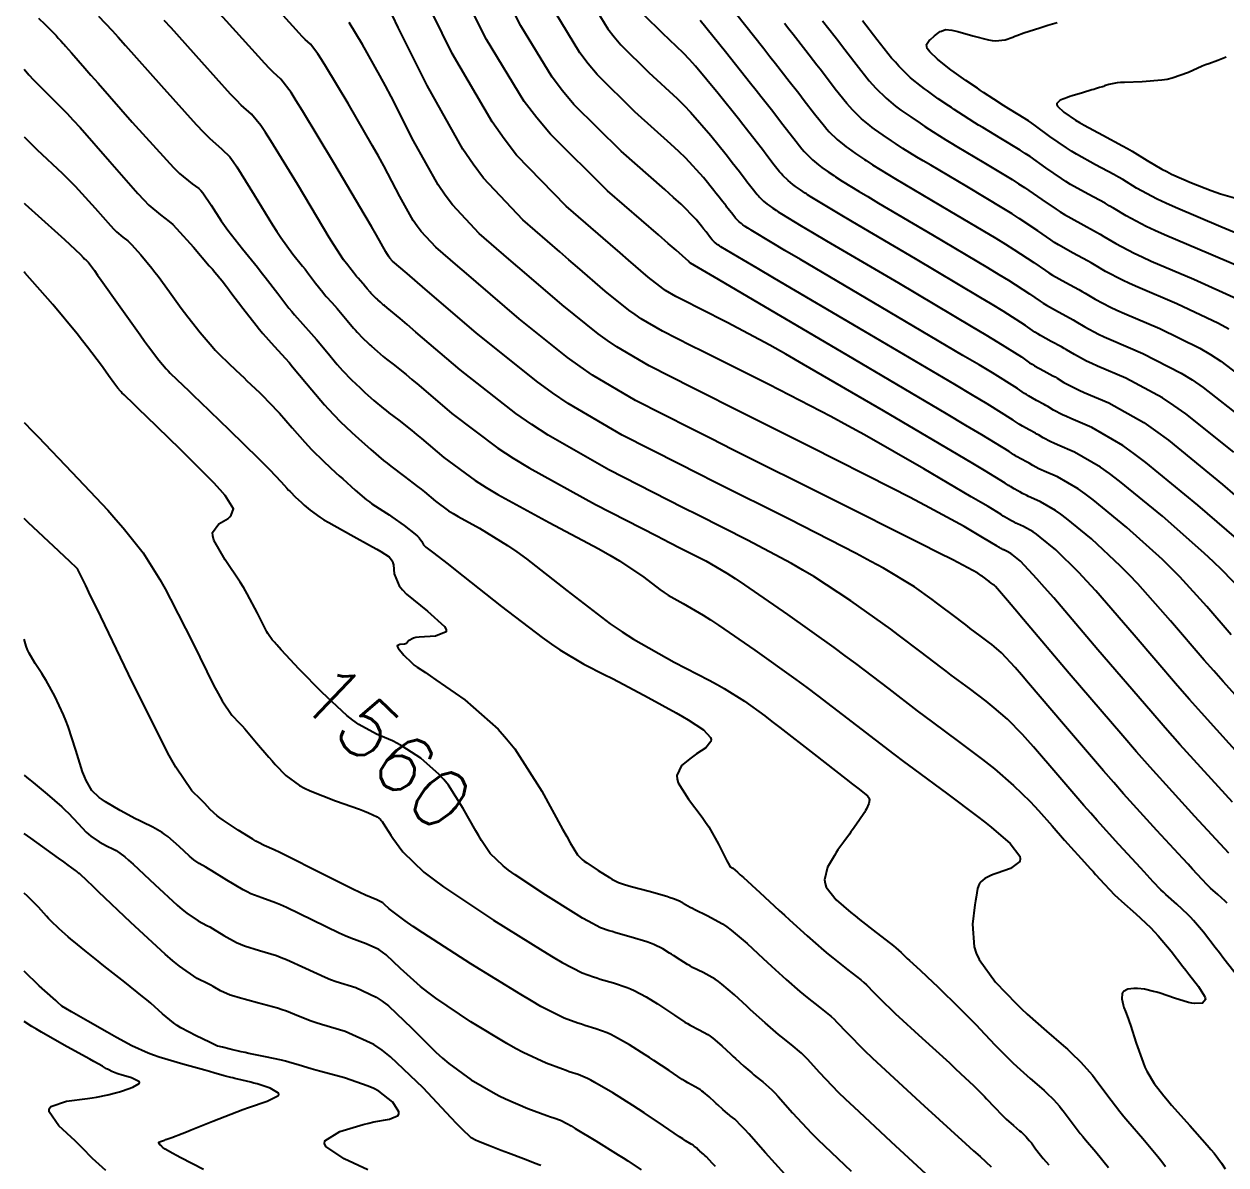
# Model space of a CAD drawing. Header units: metres. Extents: x 837475 to 838479, y 1189012 to 1191015.
# Drawn here: x 837476.5 to 837555.2, y 1190601 to 1190675.7 of the extents above; entities that cross this region are included whole.
import ezdxf

# ---------------------------------------------------------------- set-up
doc = ezdxf.new("R2010")
doc.units = ezdxf.units.M
doc.header["$LTSCALE"] = 0.3
doc.layers.add('COTAS 10', color=1, linetype='Continuous')
doc.layers.add('COTAS INT', color=252, linetype='Continuous')
doc.styles.get("Standard").update_dxf_attribs({"font": 'simplex.shx'})

msp = doc.modelspace()

# ---------------------------------------------------------------- linework, layer by layer
at = {"layer": 'COTAS 10'}
for points in [[(837513.518, 1190677.4), (837514.724, 1190675.417), (837515.129, 1190674.887), (837515.566, 1190674.364), (837517.4, 1190672.547), (837519.264, 1190670.841), (837519.719, 1190670.39), (837520.147, 1190669.947), (837521.475, 1190668.424), (837522.463, 1190667.171), (837522.678, 1190666.898), (837522.867, 1190666.657), (837523.338, 1190666.058), (837523.651, 1190665.654), (837523.74, 1190665.538), (837523.831, 1190665.419), (837524.171, 1190664.973), (837524.497, 1190664.564), (837524.58, 1190664.468), (837524.659, 1190664.381), (837524.917, 1190664.128), (837525.155, 1190663.934), (837525.221, 1190663.883), (837525.288, 1190663.834), (837525.529, 1190663.663), (837525.763, 1190663.507), (837525.824, 1190663.466), (837525.884, 1190663.426), (837526.089, 1190663.289), (837527.382, 1190662.516), (837528.127, 1190662.075), (837529.041, 1190661.535), (837533.742, 1190658.766), (837538.505, 1190655.946), (837539.458, 1190655.375), (837540.252, 1190654.896), (837541.798, 1190653.92), (837542.334, 1190653.548), (837542.49, 1190653.448), (837542.651, 1190653.35), (837543.26, 1190653.01), (837543.848, 1190652.693), (837543.995, 1190652.611), (837544.135, 1190652.53), (837544.582, 1190652.256), (837545.275, 1190651.893), (837545.57, 1190651.756), (837545.909, 1190651.603), (837547.507, 1190650.921), (837549.799, 1190649.624), (837550.576, 1190649.084), (837551.415, 1190648.465), (837554.96, 1190645.576), (837558.18, 1190642.769)], [(837481.393, 1190676.231), (837482.277, 1190675.302), (837482.685, 1190674.853), (837483.164, 1190674.321), (837485.485, 1190671.704), (837487.789, 1190669.143), (837488.257, 1190668.646), (837488.651, 1190668.24), (837489.461, 1190667.539), (837489.986, 1190667.018), (837490.2, 1190666.726), (837490.445, 1190666.369), (837491.579, 1190664.543), (837492.777, 1190662.58), (837493.062, 1190662.136), (837493.328, 1190661.735), (837494.118, 1190660.647), (837494.746, 1190659.867), (837494.909, 1190659.661), (837495.067, 1190659.459), (837495.599, 1190658.765), (837496.065, 1190658.163), (837496.182, 1190658.018), (837496.294, 1190657.884), (837496.654, 1190657.479), (837497.005, 1190657.094), (837497.112, 1190656.972), (837497.222, 1190656.843), (837497.653, 1190656.32), (837498.089, 1190655.797), (837498.202, 1190655.668), (837498.313, 1190655.545), (837498.686, 1190655.158), (837499.046, 1190654.817), (837499.147, 1190654.723), (837499.25, 1190654.629), (837499.628, 1190654.292), (837500.021, 1190653.96), (837500.133, 1190653.869), (837500.246, 1190653.779), (837500.664, 1190653.458), (837501.515, 1190652.768), (837501.9, 1190652.445), (837502.351, 1190652.065), (837504.518, 1190650.214), (837507.535, 1190647.947), (837508.521, 1190647.304), (837509.572, 1190646.655), (837513.913, 1190644.258), (837517.922, 1190642.208), (837518.764, 1190641.778), (837519.49, 1190641.408), (837521.143, 1190640.571), (837522.507, 1190639.759), (837523.051, 1190639.405), (837523.666, 1190638.995), (837526.488, 1190637.048), (837529.508, 1190634.897), (837530.248, 1190634.359), (837530.946, 1190633.845), (837533.121, 1190632.194), (837534.978, 1190630.76), (837535.476, 1190630.382), (837535.967, 1190630.013), (837537.682, 1190628.751), (837539.248, 1190627.573), (837539.646, 1190627.257), (837540.028, 1190626.945), (837541.277, 1190625.855), (837542.364, 1190624.805), (837542.644, 1190624.518), (837542.915, 1190624.233), (837543.819, 1190623.221), (837544.621, 1190622.283), (837544.828, 1190622.046), (837545.028, 1190621.819), (837545.698, 1190621.078), (837546.315, 1190620.407), (837546.482, 1190620.223), (837546.648, 1190620.041), (837547.235, 1190619.39), (837547.899, 1190618.702), (837548.113, 1190618.496), (837548.341, 1190618.283), (837549.274, 1190617.458), (837550.251, 1190616.553), (837550.507, 1190616.289), (837550.756, 1190616.021), (837551.6, 1190615.005), (837552.361, 1190614.012), (837552.557, 1190613.758), (837552.746, 1190613.513), (837553.377, 1190612.703), (837553.778, 1190612.077), (837553.822, 1190611.948), (837553.837, 1190611.838), (837553.65, 1190611.602), (837553.139, 1190611.586), (837552.951, 1190611.615), (837552.742, 1190611.659), (837551.816, 1190611.938), (837550.871, 1190612.254), (837550.65, 1190612.321), (837550.446, 1190612.379), (837549.857, 1190612.514), (837549.4, 1190612.562), (837549.28, 1190612.565), (837549.163, 1190612.564), (837548.763, 1190612.522), (837548.472, 1190612.382), (837548.423, 1190612.319), (837548.388, 1190612.245), (837548.374, 1190611.891), (837548.457, 1190611.507), (837548.482, 1190611.415), (837548.508, 1190611.328), (837548.61, 1190611.066), (837548.783, 1190610.611), (837548.854, 1190610.403), (837548.935, 1190610.159), (837549.311, 1190608.982), (837549.758, 1190607.722), (837549.884, 1190607.425), (837550.011, 1190607.151), (837550.476, 1190606.35), (837551.122, 1190605.532), (837551.362, 1190605.247), (837551.629, 1190604.937), (837552.814, 1190603.606), (837553.959, 1190602.317), (837554.202, 1190602.034), (837554.411, 1190601.781), (837554.896, 1190601.135), (837555.141, 1190600.754)], [(837556.402, 1190627.508), (837553.58, 1190630.617), (837552.796, 1190631.5), (837552.012, 1190632.393), (837549.174, 1190635.698), (837546.66, 1190638.604), (837546.079, 1190639.245), (837545.55, 1190639.815), (837544.055, 1190641.283), (837543.022, 1190642.131), (837542.782, 1190642.31), (837542.563, 1190642.465), (837541.942, 1190642.825), (837541.529, 1190643.002), (837541.441, 1190643.041), (837541.365, 1190643.077), (837541.185, 1190643.171), (837541.07, 1190643.242), (837541.034, 1190643.262), (837540.996, 1190643.284), (837540.843, 1190643.366), (837540.686, 1190643.454), (837540.644, 1190643.479), (837540.604, 1190643.505), (837540.465, 1190643.601), (837539.609, 1190644.122), (837539.116, 1190644.415), (837538.512, 1190644.774), (837535.406, 1190646.606), (837531.52, 1190648.821), (837530.424, 1190649.421), (837529.32, 1190650.015), (837525.258, 1190652.111), (837521.686, 1190653.899), (837520.89, 1190654.299), (837520.178, 1190654.657), (837518.302, 1190655.608), (837516.917, 1190656.425), (837516.515, 1190656.7), (837516.104, 1190656.996), (837514.552, 1190658.238), (837512.746, 1190659.793), (837512.176, 1190660.285), (837511.575, 1190660.804), (837509.151, 1190662.901), (837506.598, 1190665.631), (837505.915, 1190666.549), (837505.242, 1190667.537), (837502.901, 1190671.689), (837501.011, 1190675.503), (837500.622, 1190676.278)], [(837528.783, 1190675.939), (837529.606, 1190674.878), (837529.842, 1190674.572), (837530.082, 1190674.259), (837530.975, 1190673.086), (837531.833, 1190672.009), (837532.05, 1190671.758), (837532.259, 1190671.527), (837532.939, 1190670.863), (837533.564, 1190670.353), (837533.739, 1190670.218), (837533.914, 1190670.087), (837534.55, 1190669.639), (837535.164, 1190669.228), (837535.326, 1190669.12), (837535.484, 1190669.014), (837536.023, 1190668.655), (837536.844, 1190668.139), (837537.18, 1190667.936), (837537.562, 1190667.705), (837539.337, 1190666.653), (837541.185, 1190665.537), (837541.614, 1190665.267), (837542.008, 1190665.014), (837543.132, 1190664.239), (837544.064, 1190663.59), (837544.337, 1190663.417), (837544.616, 1190663.247), (837545.677, 1190662.654), (837546.701, 1190662.103), (837546.956, 1190661.959), (837547.2, 1190661.818), (837547.978, 1190661.341), (837549.185, 1190660.708), (837549.698, 1190660.47), (837550.289, 1190660.204), (837553.072, 1190659.017), (837555.926, 1190657.738)], [(837535.564, 1190600.42), (837533.276, 1190602.533), (837530.842, 1190604.787), (837530.304, 1190605.301), (837529.827, 1190605.767), (837528.596, 1190607.055), (837527.797, 1190607.932), (837527.591, 1190608.139), (837527.392, 1190608.331), (837526.73, 1190608.897), (837526.091, 1190609.399), (837525.906, 1190609.551), (837525.719, 1190609.709), (837525.014, 1190610.326), (837524.266, 1190611.005), (837524.051, 1190611.202), (837523.832, 1190611.402), (837523.014, 1190612.159), (837522.189, 1190612.857), (837521.967, 1190613.02), (837521.746, 1190613.171), (837520.97, 1190613.609), (837520.275, 1190613.952), (837520.105, 1190614.043), (837519.946, 1190614.132), (837519.451, 1190614.438), (837519.017, 1190614.729), (837518.895, 1190614.809), (837518.772, 1190614.888), (837518.322, 1190615.171), (837517.73, 1190615.458), (837517.517, 1190615.54), (837517.283, 1190615.624), (837516.261, 1190615.934), (837515.246, 1190616.221), (837515.015, 1190616.29), (837514.807, 1190616.354), (837514.239, 1190616.545), (837513.432, 1190616.968), (837513.073, 1190617.179), (837512.656, 1190617.43), (837510.661, 1190618.672), (837508.656, 1190620.009), (837508.233, 1190620.32), (837507.867, 1190620.604), (837507.022, 1190621.415), (837506.465, 1190622.257), (837506.281, 1190622.561), (837506.211, 1190622.682), (837506.085, 1190622.896), (837505.267, 1190624.362), (837504.293, 1190625.878), (837503.997, 1190626.245), (837503.691, 1190626.589), (837502.49, 1190627.64), (837501.268, 1190628.433), (837500.948, 1190628.613), (837500.636, 1190628.778), (837499.577, 1190629.231), (837498.419, 1190629.859), (837498.045, 1190630.133), (837497.647, 1190630.451), (837496.021, 1190631.96), (837494.529, 1190633.477), (837494.218, 1190633.799), (837493.95, 1190634.079), (837493.348, 1190634.736), (837493.064, 1190635.07), (837492.996, 1190635.146), (837492.934, 1190635.215), (837492.749, 1190635.404), (837492.51, 1190635.757), (837492.479, 1190635.813), (837492.414, 1190635.93), (837492.306, 1190636.134), (837491.804, 1190637.143), (837491.12, 1190638.422), (837490.895, 1190638.796), (837490.656, 1190639.18), (837489.668, 1190640.64), (837488.944, 1190641.926), (837488.872, 1190642.2), (837488.855, 1190642.438), (837489.256, 1190643.002), (837489.869, 1190643.354), (837489.985, 1190643.458), (837490.079, 1190643.565), (837490.223, 1190643.977), (837489.684, 1190644.84), (837489.347, 1190645.231), (837488.928, 1190645.689), (837486.733, 1190647.894), (837484.51, 1190650.041), (837484.073, 1190650.462), (837483.714, 1190650.808), (837483.061, 1190651.434), (837482.908, 1190651.584), (837482.865, 1190651.631), (837482.82, 1190651.68), (837482.653, 1190651.877), (837482.383, 1190652.234), (837482.274, 1190652.385), (837482.149, 1190652.558), (837481.574, 1190653.368), (837480.676, 1190654.562), (837480.348, 1190654.976), (837479.987, 1190655.427), (837478.394, 1190657.36), (837476.573, 1190659.426), (837476.51378, 1190659.48861)], [(837510.344, 1190600.968), (837510.205, 1190601.021), (837510.038, 1190601.086), (837509.197, 1190601.412), (837508.233, 1190601.786), (837507.987, 1190601.88), (837507.751, 1190601.971), (837506.978, 1190602.265), (837506.362, 1190602.509), (837506.224, 1190602.568), (837506.101, 1190602.623), (837505.779, 1190602.792), (837505.16, 1190603.381), (837504.85, 1190603.701), (837504.481, 1190604.09), (837502.646, 1190606.06), (837500.508, 1190608.097), (837499.946, 1190608.526), (837499.399, 1190608.898), (837497.531, 1190609.755), (837495.979, 1190610.201), (837495.63, 1190610.313), (837495.315, 1190610.42), (837494.47, 1190610.764), (837493.683, 1190611.086), (837493.405, 1190611.179), (837493.102, 1190611.273), (837491.79, 1190611.627), (837490.52, 1190611.97), (837490.243, 1190612.057), (837489.998, 1190612.142), (837489.383, 1190612.42), (837488.902, 1190612.7), (837488.741, 1190612.786), (837488.568, 1190612.876), (837487.845, 1190613.23), (837486.691, 1190614.022), (837486.246, 1190614.388), (837485.747, 1190614.818), (837483.494, 1190616.897), (837481.394, 1190618.905), (837480.992, 1190619.288), (837480.668, 1190619.597), (837480.144, 1190620.091), (837480.124, 1190620.1), (837480.118, 1190620.104), (837480.111, 1190620.107), (837480.081, 1190620.123), (837480.05, 1190620.144), (837480.041, 1190620.151), (837480.033, 1190620.159), (837480.003, 1190620.191), (837479.967, 1190620.229), (837479.955, 1190620.24), (837479.943, 1190620.252), (837479.889, 1190620.3), (837479.401, 1190620.654), (837479.116, 1190620.86), (837478.764, 1190621.112), (837476.949, 1190622.413), (837476.51378, 1190622.72795)]]:
    msp.add_lwpolyline(points, dxfattribs=at)
at = {"layer": 'COTAS INT'}
for points in [[(837556.312, 1190638.535), (837554.912, 1190639.993), (837554.372, 1190640.506), (837553.766, 1190641.067), (837551.027, 1190643.489), (837548.217, 1190645.794), (837547.566, 1190646.282), (837546.971, 1190646.704), (837545.281, 1190647.683), (837544.157, 1190648.163), (837543.918, 1190648.27), (837543.711, 1190648.366), (837543.223, 1190648.622), (837542.909, 1190648.815), (837542.81, 1190648.871), (837542.707, 1190648.93), (837542.293, 1190649.152), (837541.865, 1190649.392), (837541.752, 1190649.461), (837541.642, 1190649.531), (837541.265, 1190649.792), (837539.55, 1190650.848), (837538.595, 1190651.419), (837537.433, 1190652.11), (837531.504, 1190655.611), (837525.632, 1190659.067), (837524.506, 1190659.731), (837523.597, 1190660.267), (837522.116, 1190661.143), (837522.045, 1190661.19), (837522.024, 1190661.204), (837522.002, 1190661.219), (837521.921, 1190661.273), (837521.837, 1190661.332), (837521.814, 1190661.349), (837521.791, 1190661.367), (837521.709, 1190661.435), (837521.619, 1190661.522), (837521.591, 1190661.553), (837521.563, 1190661.586), (837521.449, 1190661.728), (837521.331, 1190661.883), (837521.269, 1190661.965), (837521.16, 1190662.105), (837520.996, 1190662.313), (837520.93, 1190662.397), (837520.856, 1190662.492), (837520.512, 1190662.927), (837519.515, 1190663.921), (837519.028, 1190664.367), (837518.45, 1190664.888), (837515.601, 1190667.389), (837512.497, 1190670.464), (837511.759, 1190671.348), (837511.073, 1190672.245), (837509.032, 1190675.601), (837507.506, 1190678.63)], [(837555.523, 1190635.737), (837553.933, 1190637.589), (837552.161, 1190639.53), (837551.608, 1190640.086), (837551.027, 1190640.65), (837548.703, 1190642.754), (837546.485, 1190644.573), (837545.971, 1190644.958), (837545.502, 1190645.291), (837544.168, 1190646.064), (837543.281, 1190646.442), (837543.092, 1190646.527), (837542.929, 1190646.603), (837542.544, 1190646.805), (837542.296, 1190646.957), (837542.218, 1190647.002), (837542.137, 1190647.048), (837541.81, 1190647.223), (837541.472, 1190647.412), (837541.383, 1190647.467), (837541.296, 1190647.522), (837540.999, 1190647.729), (837539.198, 1190648.825), (837538.164, 1190649.44), (837536.897, 1190650.192), (837530.385, 1190654.033), (837521.704, 1190659.142), (837520.129, 1190660.07), (837520.125, 1190660.073), (837520.124, 1190660.074), (837520.122, 1190660.074), (837520.117, 1190660.078), (837520.112, 1190660.081), (837520.111, 1190660.082), (837520.109, 1190660.083), (837520.095, 1190660.097), (837520.088, 1190660.105), (837520.081, 1190660.115), (837520.079, 1190660.117), (837520.077, 1190660.12), (837520.071, 1190660.128), (837520.061, 1190660.141), (837520.057, 1190660.146), (837520.052, 1190660.152), (837520.031, 1190660.179), (837519.199, 1190660.908), (837518.683, 1190661.356), (837518.043, 1190661.912), (837514.701, 1190664.81), (837510.963, 1190668.514), (837510.073, 1190669.579), (837509.247, 1190670.659), (837506.79, 1190674.701), (837505.047, 1190678.195)], [(837557.193, 1190630.253), (837554.991, 1190632.679), (837554.38, 1190633.368), (837553.768, 1190634.065), (837551.554, 1190636.644), (837549.411, 1190639.067), (837548.844, 1190639.666), (837548.288, 1190640.233), (837546.379, 1190642.018), (837544.753, 1190643.352), (837544.377, 1190643.634), (837544.033, 1190643.878), (837543.055, 1190644.445), (837542.405, 1190644.722), (837542.267, 1190644.784), (837542.147, 1190644.84), (837541.865, 1190644.988), (837541.683, 1190645.099), (837541.626, 1190645.132), (837541.566, 1190645.166), (837541.327, 1190645.295), (837541.079, 1190645.433), (837541.014, 1190645.473), (837540.95, 1190645.513), (837540.732, 1190645.665), (837539.385, 1190646.484), (837538.61, 1190646.946), (837537.659, 1190647.509), (837532.774, 1190650.391), (837527.539, 1190653.437), (837526.369, 1190654.104), (837525.32, 1190654.694), (837522.541, 1190656.188), (837520.815, 1190657.052), (837520.43, 1190657.245), (837520.086, 1190657.418), (837519.179, 1190657.878), (837518.51, 1190658.273), (837518.316, 1190658.405), (837518.118, 1190658.548), (837517.367, 1190659.149), (837516.07, 1190660.268), (837515.527, 1190660.737), (837514.904, 1190661.277), (837511.989, 1190663.801), (837508.758, 1190667.146), (837507.935, 1190668.202), (837507.144, 1190669.314), (837504.547, 1190673.801), (837502.587, 1190677.761)], [(837555.259, 1190618.147), (837555.132, 1190618.278), (837554.644, 1190618.73), (837554.178, 1190619.143), (837554.064, 1190619.249), (837553.957, 1190619.352), (837553.625, 1190619.695), (837552.995, 1190620.385), (837552.7, 1190620.706), (837552.352, 1190621.083), (837550.659, 1190622.915), (837548.485, 1190625.321), (837547.834, 1190626.059), (837547.162, 1190626.83), (837544.558, 1190629.874), (837542.266, 1190632.567), (837541.791, 1190633.117), (837541.385, 1190633.581), (837540.492, 1190634.546), (837540.011, 1190634.966), (837539.863, 1190635.087), (837539.71, 1190635.209), (837539.106, 1190635.663), (837538.445, 1190636.15), (837538.256, 1190636.292), (837538.064, 1190636.437), (837537.348, 1190636.99), (837536.509, 1190637.627), (837536.24, 1190637.825), (837535.955, 1190638.033), (837534.79, 1190638.862), (837532.76, 1190640.083), (837531.929, 1190640.538), (837530.981, 1190641.043), (837526.585, 1190643.29), (837521.773, 1190645.703), (837520.563, 1190646.312), (837519.406, 1190646.897), (837515.668, 1190648.798), (837512.138, 1190650.883), (837511.112, 1190651.584), (837510.064, 1190652.338), (837506.104, 1190655.507), (837502.773, 1190658.368), (837501.588, 1190659.386), (837500.638, 1190660.202), (837500.46, 1190660.393), (837500.413, 1190660.457), (837500.366, 1190660.526), (837500.202, 1190660.816), (837499.584, 1190661.903), (837499.25, 1190662.474), (837498.846, 1190663.164), (837496.799, 1190666.63), (837494.742, 1190670.046), (837494.332, 1190670.704), (837493.99, 1190671.236), (837493.332, 1190672.116), (837492.819, 1190672.56), (837492.57, 1190672.816), (837492.274, 1190673.131), (837490.817, 1190674.751), (837489.131, 1190676.606)], [(837555.371, 1190621.421), (837553.139, 1190623.834), (837550.214, 1190627.072), (837549.338, 1190628.066), (837548.433, 1190629.103), (837544.928, 1190633.2), (837541.942, 1190636.734), (837541.364, 1190637.416), (837540.895, 1190637.969), (837540.1, 1190638.892), (837540.002, 1190638.977), (837539.972, 1190639.002), (837539.941, 1190639.026), (837539.818, 1190639.119), (837539.684, 1190639.218), (837539.646, 1190639.247), (837539.607, 1190639.276), (837539.461, 1190639.388), (837539.291, 1190639.518), (837539.236, 1190639.558), (837539.178, 1190639.6), (837538.941, 1190639.769), (837537.307, 1190640.627), (837536.368, 1190641.105), (837535.218, 1190641.686), (837529.306, 1190644.65), (837522.915, 1190647.85), (837521.463, 1190648.579), (837520.148, 1190649.241), (837516.546, 1190651.068), (837513.731, 1190652.73), (837512.913, 1190653.289), (837512.077, 1190653.89), (837508.92, 1190656.418), (837506.097, 1190658.843), (837505.473, 1190659.38), (837504.917, 1190659.859), (837503.476, 1190661.102), (837502.506, 1190662.139), (837502.247, 1190662.488), (837501.991, 1190662.863), (837501.102, 1190664.44), (837500.06, 1190666.436), (837499.708, 1190667.076), (837499.328, 1190667.753), (837497.728, 1190670.511), (837496.268, 1190672.936), (837495.977, 1190673.402), (837495.735, 1190673.78), (837495.267, 1190674.405), (837494.904, 1190674.719), (837494.727, 1190674.901), (837494.517, 1190675.125), (837493.482, 1190676.275)], [(837556.505, 1190641.484), (837553.351, 1190644.224), (837549.948, 1190647.016), (837549.16, 1190647.606), (837548.44, 1190648.117), (837546.394, 1190649.302), (837545.033, 1190649.883), (837544.744, 1190650.013), (837544.493, 1190650.129), (837543.903, 1190650.439), (837543.522, 1190650.672), (837543.403, 1190650.741), (837543.278, 1190650.811), (837542.777, 1190651.081), (837542.258, 1190651.371), (837542.121, 1190651.454), (837541.988, 1190651.539), (837541.532, 1190651.856), (837539.901, 1190652.872), (837539.027, 1190653.397), (837537.969, 1190654.028), (837532.623, 1190657.188), (837527.337, 1190660.301), (837526.317, 1190660.903), (837525.489, 1190661.392), (837524.103, 1190662.216), (837523.965, 1190662.308), (837523.924, 1190662.335), (837523.883, 1190662.363), (837523.725, 1190662.468), (837523.563, 1190662.583), (837523.518, 1190662.616), (837523.473, 1190662.651), (837523.313, 1190662.781), (837523.139, 1190662.951), (837523.085, 1190663.011), (837523.03, 1190663.075), (837522.81, 1190663.351), (837522.581, 1190663.651), (837522.52, 1190663.731), (837522.46, 1190663.809), (837522.249, 1190664.081), (837521.932, 1190664.485), (837521.804, 1190664.647), (837521.659, 1190664.831), (837520.994, 1190665.676), (837519.831, 1190666.934), (837519.373, 1190667.379), (837518.857, 1190667.865), (837516.5, 1190669.968), (837514.031, 1190672.414), (837513.444, 1190673.117), (837512.898, 1190673.831), (837511.275, 1190676.5)], [(837555.695, 1190647.68), (837552.559, 1190650.193), (837551.774, 1190650.75), (837551.025, 1190651.247), (837548.62, 1190652.54), (837546.785, 1190653.323), (837546.395, 1190653.499), (837546.057, 1190653.656), (837545.261, 1190654.073), (837544.748, 1190654.387), (837544.587, 1190654.48), (837544.419, 1190654.575), (837543.743, 1190654.939), (837543.044, 1190655.33), (837542.86, 1190655.442), (837542.68, 1190655.556), (837542.065, 1190655.984), (837540.603, 1190656.919), (837539.889, 1190657.354), (837539.041, 1190657.865), (837534.861, 1190660.343), (837530.745, 1190662.769), (837529.938, 1190663.247), (837529.274, 1190663.641), (837528.076, 1190664.362), (837527.804, 1190664.544), (837527.725, 1190664.597), (837527.643, 1190664.651), (837527.333, 1190664.858), (837527.013, 1190665.084), (837526.925, 1190665.15), (837526.837, 1190665.218), (837526.521, 1190665.475), (837526.179, 1190665.81), (837526.074, 1190665.926), (837525.964, 1190666.053), (837525.532, 1190666.596), (837525.081, 1190667.187), (837524.961, 1190667.345), (837524.842, 1190667.499), (837524.427, 1190668.034), (837523.802, 1190668.829), (837523.551, 1190669.148), (837523.267, 1190669.51), (837521.956, 1190671.173), (837520.463, 1190672.96), (837520.064, 1190673.401), (837519.67, 1190673.818), (837518.3, 1190675.126), (837517.1, 1190676.314)], [(837523.079, 1190676.466), (837524.933, 1190674.114), (837525.339, 1190673.598), (837525.698, 1190673.142), (837526.605, 1190671.987), (837527.224, 1190671.189), (837527.401, 1190670.958), (837527.581, 1190670.723), (837528.253, 1190669.841), (837528.898, 1190669.031), (837529.062, 1190668.842), (837529.219, 1190668.668), (837529.73, 1190668.169), (837530.201, 1190667.785), (837530.332, 1190667.684), (837530.463, 1190667.586), (837530.942, 1190667.249), (837531.404, 1190666.94), (837531.525, 1190666.858), (837531.644, 1190666.779), (837532.049, 1190666.509), (837533.059, 1190665.89), (837533.559, 1190665.591), (837534.154, 1190665.237), (837537.099, 1190663.498), (837540.113, 1190661.701), (837540.752, 1190661.311), (837541.306, 1190660.967), (837542.598, 1190660.111), (837543.372, 1190659.573), (837543.598, 1190659.43), (837543.83, 1190659.288), (837544.71, 1190658.796), (837545.56, 1190658.339), (837545.772, 1190658.219), (837545.974, 1190658.103), (837546.62, 1190657.707), (837547.621, 1190657.182), (837548.047, 1190656.984), (837548.537, 1190656.764), (837550.846, 1190655.778), (837553.475, 1190654.492), (837554.168, 1190654.082), (837554.846, 1190653.649), (837557.165, 1190651.888)], [(837477.47, 1190676.106), (837477.882, 1190675.705), (837478.612, 1190674.969), (837478.742, 1190674.805), (837478.776, 1190674.767), (837478.808, 1190674.73), (837478.916, 1190674.623), (837479.084, 1190674.449), (837479.154, 1190674.371), (837479.235, 1190674.28), (837479.61, 1190673.845), (837480.491, 1190672.832), (837480.89, 1190672.376), (837481.356, 1190671.845), (837483.601, 1190669.294), (837485.835, 1190666.821), (837486.295, 1190666.339), (837486.686, 1190665.944), (837487.525, 1190665.251), (837487.951, 1190664.964), (837488.081, 1190664.826), (837488.218, 1190664.663), (837488.756, 1190663.86), (837489.419, 1190662.833), (837489.634, 1190662.529), (837489.863, 1190662.215), (837490.804, 1190661.011), (837491.786, 1190659.793), (837492.04, 1190659.471), (837492.288, 1190659.155), (837493.119, 1190658.07), (837493.848, 1190657.127), (837494.032, 1190656.902), (837494.206, 1190656.691), (837494.769, 1190656.059), (837495.318, 1190655.457), (837495.484, 1190655.266), (837495.657, 1190655.064), (837496.33, 1190654.247), (837497.012, 1190653.429), (837497.189, 1190653.227), (837497.362, 1190653.035), (837497.946, 1190652.43), (837498.508, 1190651.897), (837498.667, 1190651.75), (837498.827, 1190651.603), (837499.418, 1190651.076), (837500.033, 1190650.556), (837500.207, 1190650.415), (837500.384, 1190650.274), (837501.039, 1190649.773), (837501.896, 1190649.1), (837502.2, 1190648.85), (837502.534, 1190648.574), (837503.981, 1190647.347), (837506.037, 1190645.838), (837506.754, 1190645.384), (837507.536, 1190644.914), (837510.895, 1190643.083), (837514.142, 1190641.357), (837514.853, 1190640.952), (837515.483, 1190640.579), (837517.08, 1190639.496), (837518.123, 1190638.699), (837518.404, 1190638.506), (837518.682, 1190638.325), (837519.656, 1190637.774), (837520.956, 1190637.019), (837521.438, 1190636.71), (837521.974, 1190636.358), (837524.352, 1190634.727), (837527.03, 1190632.806), (837527.756, 1190632.272), (837528.474, 1190631.737), (837531.007, 1190629.796), (837533.435, 1190627.921), (837534.086, 1190627.428), (837534.728, 1190626.945), (837536.969, 1190625.295), (837538.925, 1190623.841), (837539.386, 1190623.482), (837539.813, 1190623.141), (837541.065, 1190622.068), (837541.692, 1190621.238), (837541.724, 1190621.051), (837541.695, 1190620.883), (837541.08, 1190620.428), (837540.204, 1190620.123), (837540.011, 1190620.049), (837539.839, 1190619.979), (837539.394, 1190619.764), (837539.135, 1190619.55), (837539.08, 1190619.481), (837539.032, 1190619.408), (837538.918, 1190619.109), (837538.826, 1190618.554), (837538.792, 1190618.319), (837538.754, 1190618.049), (837538.586, 1190616.781), (837538.7, 1190615.288), (837538.84, 1190614.876), (837539.027, 1190614.465), (837540.095, 1190612.984), (837541.445, 1190611.591), (837541.81, 1190611.236), (837542.171, 1190610.893), (837543.446, 1190609.764), (837544.55, 1190608.82), (837544.805, 1190608.595), (837545.037, 1190608.384), (837545.691, 1190607.753), (837546.259, 1190607.105), (837546.438, 1190606.884), (837546.626, 1190606.645), (837547.381, 1190605.634), (837548.239, 1190604.504), (837548.491, 1190604.19), (837548.751, 1190603.877), (837549.741, 1190602.741), (837550.726, 1190601.577), (837550.982, 1190601.245), (837551.231, 1190600.909)], [(837556.359, 1190612.843), (837555.052, 1190614.512), (837554.751, 1190614.899), (837554.476, 1190615.252), (837553.703, 1190616.255), (837553.07, 1190617.017), (837552.883, 1190617.218), (837552.691, 1190617.416), (837551.959, 1190618.094), (837551.259, 1190618.713), (837551.089, 1190618.872), (837550.928, 1190619.027), (837550.43, 1190619.543), (837549.822, 1190620.213), (837549.591, 1190620.465), (837549.333, 1190620.745), (837548.178, 1190621.997), (837546.757, 1190623.57), (837546.331, 1190624.053), (837545.892, 1190624.556), (837544.189, 1190626.547), (837542.591, 1190628.4), (837542.218, 1190628.817), (837541.874, 1190629.193), (837540.884, 1190630.2), (837540.019, 1190630.956), (837539.755, 1190631.172), (837539.479, 1190631.391), (837538.394, 1190632.207), (837537.206, 1190633.081), (837536.866, 1190633.337), (837536.521, 1190633.599), (837535.234, 1190634.592), (837533.728, 1190635.736), (837533.244, 1190636.092), (837532.731, 1190636.465), (837530.639, 1190637.955), (837528.213, 1190639.539), (837527.49, 1190639.971), (837526.744, 1190640.401), (837523.864, 1190641.931), (837520.632, 1190643.555), (837519.664, 1190644.045), (837518.664, 1190644.552), (837514.791, 1190646.528), (837510.816, 1190648.803), (837509.752, 1190649.499), (837508.705, 1190650.224), (837505.055, 1190653.081), (837502.167, 1190655.556), (837501.6, 1190656.04), (837501.134, 1190656.437), (837500.29, 1190657.144), (837500.107, 1190657.284), (837500.058, 1190657.323), (837500.009, 1190657.363), (837499.838, 1190657.508), (837499.672, 1190657.655), (837499.628, 1190657.696), (837499.583, 1190657.737), (837499.426, 1190657.886), (837499.263, 1190658.055), (837499.215, 1190658.108), (837499.165, 1190658.165), (837498.975, 1190658.393), (837498.787, 1190658.622), (837498.739, 1190658.678), (837498.692, 1190658.731), (837498.539, 1190658.899), (837498.382, 1190659.076), (837498.333, 1190659.135), (837498.282, 1190659.198), (837498.078, 1190659.461), (837497.846, 1190659.764), (837497.777, 1190659.852), (837497.706, 1190659.942), (837497.432, 1190660.282), (837496.792, 1190661.255), (837496.491, 1190661.743), (837496.135, 1190662.327), (837494.402, 1190665.227), (837492.672, 1190668.074), (837492.319, 1190668.625), (837492.021, 1190669.072), (837491.396, 1190669.828), (837490.735, 1190670.4), (837490.413, 1190670.731), (837490.031, 1190671.137), (837488.151, 1190673.228), (837486.147, 1190675.463), (837485.688, 1190675.961)], [(837555.612, 1190624.762), (837552.169, 1190628.554), (837551.213, 1190629.632), (837550.257, 1190630.721), (837546.795, 1190634.753), (837543.909, 1190638.142), (837543.315, 1190638.825), (837542.811, 1190639.398), (837541.731, 1190640.548), (837541.29, 1190640.91), (837541.188, 1190640.986), (837541.094, 1190641.053), (837540.829, 1190641.206), (837540.653, 1190641.282), (837540.615, 1190641.298), (837540.583, 1190641.314), (837540.506, 1190641.354), (837540.457, 1190641.384), (837540.425, 1190641.402), (837540.36, 1190641.437), (837540.293, 1190641.475), (837540.275, 1190641.485), (837540.258, 1190641.496), (837540.199, 1190641.537), (837539.833, 1190641.76), (837539.623, 1190641.885), (837539.365, 1190642.038), (837538.039, 1190642.82), (837535.501, 1190644.205), (837534.479, 1190644.738), (837533.319, 1190645.336), (837527.976, 1190648.034), (837522.557, 1190650.746), (837521.35, 1190651.352), (837520.269, 1190651.896), (837517.424, 1190653.338), (837515.324, 1190654.578), (837514.714, 1190654.995), (837514.091, 1190655.443), (837511.736, 1190657.328), (837509.422, 1190659.318), (837508.824, 1190659.832), (837508.246, 1190660.331), (837506.314, 1190662.002), (837504.552, 1190663.885), (837504.081, 1190664.518), (837503.617, 1190665.2), (837502.002, 1190668.064), (837500.535, 1190670.97), (837500.165, 1190671.677), (837499.81, 1190672.342), (837498.657, 1190674.392), (837497.795, 1190675.825)], [(837520.779, 1190675.974), (837522.437, 1190673.921), (837524.07, 1190671.85), (837524.425, 1190671.399), (837524.738, 1190671.001), (837525.516, 1190670.01), (837526.033, 1190669.344), (837526.181, 1190669.151), (837526.331, 1190668.955), (837526.892, 1190668.218), (837527.431, 1190667.542), (837527.568, 1190667.384), (837527.699, 1190667.239), (837528.126, 1190666.822), (837528.519, 1190666.502), (837528.628, 1190666.417), (837528.738, 1190666.335), (837529.137, 1190666.054), (837529.524, 1190665.795), (837529.625, 1190665.727), (837530.063, 1190665.435), (837531.166, 1190664.766), (837531.748, 1190664.419), (837532.45, 1190664.003), (837535.98, 1190661.921), (837539.577, 1190659.783), (837540.32, 1190659.332), (837540.954, 1190658.943), (837542.332, 1190658.047), (837543.026, 1190657.565), (837543.229, 1190657.436), (837543.437, 1190657.309), (837544.227, 1190656.868), (837544.989, 1190656.457), (837545.179, 1190656.35), (837545.361, 1190656.245), (837545.94, 1190655.89), (837546.839, 1190655.419), (837547.221, 1190655.241), (837547.661, 1190655.044), (837549.733, 1190654.159), (837552.25, 1190652.869), (837552.971, 1190652.416), (837553.702, 1190651.921), (837556.43, 1190649.784)], [(837555.366, 1190655.748), (837554.701, 1190656.115), (837551.959, 1190657.398), (837549.413, 1190658.484), (837548.873, 1190658.727), (837548.403, 1190658.945), (837547.299, 1190659.524), (837546.587, 1190659.96), (837546.364, 1190660.089), (837546.13, 1190660.221), (837545.193, 1190660.725), (837544.223, 1190661.268), (837543.967, 1190661.423), (837543.718, 1190661.582), (837542.865, 1190662.175), (837541.657, 1190662.99), (837541.183, 1190663.289), (837540.649, 1190663.619), (837538.218, 1190665.076), (837535.858, 1190666.471), (837535.369, 1190666.763), (837534.951, 1190667.015), (837534.036, 1190667.582), (837533.564, 1190667.897), (837533.426, 1190667.989), (837533.284, 1190668.084), (837532.746, 1190668.444), (837532.188, 1190668.837), (837532.035, 1190668.951), (837531.882, 1190669.069), (837531.334, 1190669.516), (837530.739, 1190670.098), (837530.556, 1190670.3), (837530.366, 1190670.52), (837529.614, 1190671.463), (837528.831, 1190672.491), (837528.622, 1190672.765), (837528.415, 1190673.033), (837527.694, 1190673.963), (837526.858, 1190675.03), (837526.578, 1190675.385), (837526.278, 1190675.767)], [(837557.152, 1190659.36), (837554.185, 1190660.636), (837551.166, 1190661.925), (837550.524, 1190662.213), (837549.967, 1190662.471), (837548.658, 1190663.158), (837547.813, 1190663.676), (837547.548, 1190663.828), (837547.271, 1190663.985), (837546.16, 1190664.583), (837545.009, 1190665.226), (837544.706, 1190665.411), (837544.41, 1190665.599), (837543.398, 1190666.302), (837542.359, 1190667.038), (837542.046, 1190667.246), (837541.721, 1190667.456), (837540.456, 1190668.231), (837539.267, 1190668.939), (837538.99, 1190669.108), (837538.736, 1190669.264), (837538.009, 1190669.728), (837537.404, 1190670.132), (837537.226, 1190670.251), (837537.045, 1190670.372), (837536.354, 1190670.834), (837535.639, 1190671.338), (837535.442, 1190671.486), (837535.246, 1190671.636), (837534.543, 1190672.21), (837533.779, 1190672.956), (837533.544, 1190673.216), (837533.3, 1190673.498), (837532.335, 1190674.708), (837531.403, 1190675.936)], [(837557.694, 1190661.263), (837554.856, 1190662.438), (837551.878, 1190663.713), (837551.239, 1190664.002), (837550.681, 1190664.263), (837549.337, 1190664.975), (837548.426, 1190665.533), (837548.141, 1190665.698), (837547.842, 1190665.867), (837546.644, 1190666.512), (837545.402, 1190667.205), (837545.075, 1190667.405), (837544.756, 1190667.607), (837543.665, 1190668.366), (837542.71, 1190669.061), (837542.477, 1190669.224), (837542.257, 1190669.374), (837541.575, 1190669.808), (837540.971, 1190670.173), (837540.8, 1190670.28), (837540.629, 1190670.389), (837539.996, 1190670.801), (837539.324, 1190671.25), (837539.127, 1190671.381), (837538.925, 1190671.516), (837538.158, 1190672.03), (837537.388, 1190672.569), (837537.185, 1190672.719), (837536.985, 1190672.871), (837536.302, 1190673.425), (837535.793, 1190673.91), (837535.704, 1190674.019), (837535.637, 1190674.116), (837535.581, 1190674.372), (837535.716, 1190674.573), (837535.768, 1190674.634), (837535.828, 1190674.698), (837536.098, 1190674.951), (837536.4, 1190675.178), (837536.479, 1190675.225), (837536.557, 1190675.266), (837536.822, 1190675.359), (837537.251, 1190675.326), (837537.431, 1190675.287), (837537.638, 1190675.236), (837538.61, 1190674.945), (837539.635, 1190674.68), (837539.875, 1190674.645), (837540.097, 1190674.626), (837540.74, 1190674.695), (837541.242, 1190674.871), (837541.375, 1190674.919), (837541.505, 1190674.968), (837541.95, 1190675.14), (837543.009, 1190675.484), (837543.526, 1190675.64), (837544.14, 1190675.822)], [(837555.187, 1190673.544), (837554.651, 1190673.329), (837554.052, 1190673.126), (837553.851, 1190673.047), (837553.636, 1190672.958), (837552.729, 1190672.552), (837551.653, 1190672.171), (837551.329, 1190672.097), (837550.995, 1190672.037), (837549.699, 1190671.936), (837548.534, 1190671.904), (837548.282, 1190671.888), (837548.062, 1190671.868), (837547.526, 1190671.771), (837547.228, 1190671.667), (837547.159, 1190671.642), (837547.095, 1190671.621), (837546.913, 1190671.559), (837546.653, 1190671.479), (837546.54, 1190671.445), (837546.41, 1190671.407), (837545.793, 1190671.228), (837545.123, 1190671.026), (837544.959, 1190670.973), (837544.805, 1190670.922), (837544.327, 1190670.746), (837544.111, 1190670.522), (837544.123, 1190670.439), (837544.166, 1190670.348), (837544.577, 1190669.947), (837545.341, 1190669.437), (837545.605, 1190669.278), (837545.894, 1190669.111), (837547.127, 1190668.44), (837548.412, 1190667.749), (837548.733, 1190667.567), (837549.039, 1190667.391), (837550.016, 1190666.792), (837550.997, 1190666.22), (837551.304, 1190666.061), (837551.627, 1190665.901), (837552.925, 1190665.322), (837554.209, 1190664.818), (837554.524, 1190664.706), (837554.821, 1190664.606), (837555.748, 1190664.343)], [(837476.51378, 1190672.76248), (837476.823, 1190672.405), (837477.126, 1190672.067), (837478.137, 1190671.061), (837479.325, 1190669.883), (837479.739, 1190669.437), (837480.191, 1190668.94), (837482.134, 1190666.712), (837483.971, 1190664.616), (837484.357, 1190664.201), (837484.689, 1190663.859), (837485.444, 1190663.224), (837486.022, 1190662.799), (837486.243, 1190662.589), (837486.491, 1190662.339), (837487.604, 1190661.106), (837488.641, 1190659.9), (837488.841, 1190659.667), (837489.003, 1190659.479), (837489.269, 1190659.165), (837489.312, 1190659.11), (837489.356, 1190659.055), (837489.473, 1190658.91), (837489.766, 1190658.53), (837489.901, 1190658.352), (837490.059, 1190658.143), (837490.826, 1190657.126), (837491.701, 1190656), (837491.927, 1190655.723), (837492.147, 1190655.461), (837492.884, 1190654.639), (837493.631, 1190653.82), (837493.857, 1190653.56), (837494.092, 1190653.286), (837495.008, 1190652.174), (837495.935, 1190651.061), (837496.177, 1190650.786), (837496.412, 1190650.525), (837497.206, 1190649.703), (837497.97, 1190648.977), (837498.186, 1190648.776), (837498.404, 1190648.577), (837499.209, 1190647.86), (837500.044, 1190647.153), (837500.282, 1190646.961), (837500.522, 1190646.769), (837501.413, 1190646.088), (837502.277, 1190645.431), (837502.501, 1190645.256), (837502.717, 1190645.083), (837503.444, 1190644.48), (837504.301, 1190643.851), (837504.6, 1190643.661), (837504.926, 1190643.465), (837506.326, 1190642.702), (837508.162, 1190641.587), (837508.762, 1190641.169), (837509.402, 1190640.703), (837512.045, 1190638.626), (837514.888, 1190636.455), (837515.654, 1190635.93), (837516.41, 1190635.438), (837519.064, 1190633.936), (837521.349, 1190632.761), (837521.872, 1190632.475), (837522.348, 1190632.207), (837523.674, 1190631.381), (837524.992, 1190630.414), (837525.464, 1190630.057), (837525.982, 1190629.662), (837528.239, 1190627.911), (837530.329, 1190626.275), (837530.741, 1190625.952), (837531.082, 1190625.686), (837531.713, 1190625.193), (837531.827, 1190625.038), (837531.841, 1190624.985), (837531.848, 1190624.927), (837531.811, 1190624.681), (837531.66, 1190624.34), (837531.594, 1190624.222), (837531.519, 1190624.094), (837531.16, 1190623.549), (837530.75, 1190622.968), (837530.641, 1190622.817), (837530.534, 1190622.671), (837530.166, 1190622.182), (837529.788, 1190621.647), (837529.675, 1190621.472), (837529.558, 1190621.286), (837529.106, 1190620.516), (837528.903, 1190619.675), (837528.943, 1190619.443), (837529.025, 1190619.212), (837529.671, 1190618.381), (837530.63, 1190617.549), (837530.911, 1190617.317), (837531.197, 1190617.084), (837532.284, 1190616.239), (837533.221, 1190615.523), (837533.413, 1190615.371), (837533.575, 1190615.239), (837533.917, 1190614.933), (837534.199, 1190614.647), (837534.323, 1190614.528), (837534.468, 1190614.392), (837535.158, 1190613.758), (837536.022, 1190612.956), (837536.276, 1190612.715), (837536.537, 1190612.465), (837537.535, 1190611.492), (837538.556, 1190610.467), (837538.832, 1190610.184), (837539.105, 1190609.902), (837540.065, 1190608.888), (837540.989, 1190607.935), (837541.239, 1190607.691), (837541.486, 1190607.457), (837542.359, 1190606.684), (837543.115, 1190606.038), (837543.289, 1190605.883), (837543.448, 1190605.739), (837543.896, 1190605.307), (837544.285, 1190604.864), (837544.407, 1190604.713), (837544.536, 1190604.549), (837545.053, 1190603.857), (837545.64, 1190603.083), (837545.813, 1190602.868), (837545.99, 1190602.654), (837546.668, 1190601.877), (837547.493, 1190600.837)], [(837476.51378, 1190668.34025), (837477.358, 1190667.5), (837479.03, 1190665.945), (837479.452, 1190665.528), (837479.856, 1190665.116), (837481.168, 1190663.675), (837482.174, 1190662.527), (837482.386, 1190662.3), (837482.567, 1190662.113), (837482.981, 1190661.765), (837483.297, 1190661.532), (837483.418, 1190661.417), (837483.554, 1190661.281), (837484.163, 1190660.606), (837484.878, 1190659.737), (837485.08, 1190659.478), (837485.284, 1190659.211), (837486.034, 1190658.183), (837486.805, 1190657.119), (837487.021, 1190656.831), (837487.239, 1190656.545), (837488.036, 1190655.533), (837488.82, 1190654.607), (837489.029, 1190654.376), (837489.236, 1190654.155), (837489.953, 1190653.447), (837490.679, 1190652.773), (837490.89, 1190652.574), (837491.106, 1190652.369), (837491.924, 1190651.585), (837492.769, 1190650.732), (837493.002, 1190650.484), (837493.235, 1190650.231), (837494.07, 1190649.276), (837494.892, 1190648.336), (837495.116, 1190648.093), (837495.338, 1190647.858), (837496.13, 1190647.072), (837496.922, 1190646.337), (837497.145, 1190646.134), (837497.37, 1190645.931), (837498.193, 1190645.2), (837498.939, 1190644.573), (837499.115, 1190644.435), (837499.278, 1190644.313), (837499.753, 1190644.001), (837500.241, 1190643.7), (837500.412, 1190643.585), (837500.598, 1190643.457), (837501.398, 1190642.877), (837502.121, 1190642.309), (837502.259, 1190642.188), (837502.37, 1190642.082), (837502.545, 1190641.829), (837502.651, 1190641.63), (837502.718, 1190641.558), (837502.802, 1190641.478), (837503.243, 1190641.13), (837504.27, 1190640.346), (837504.725, 1190639.992), (837505.253, 1190639.578), (837507.772, 1190637.587), (837510.422, 1190635.558), (837511.032, 1190635.121), (837511.588, 1190634.737), (837513.15, 1190633.801), (837514.536, 1190633.111), (837514.98, 1190632.884), (837515.451, 1190632.64), (837517.374, 1190631.627), (837519.201, 1190630.622), (837519.612, 1190630.384), (837519.982, 1190630.164), (837520.977, 1190629.511), (837521.443, 1190629.002), (837521.48, 1190628.873), (837521.476, 1190628.748), (837521.133, 1190628.338), (837520.522, 1190627.929), (837520.351, 1190627.806), (837520.178, 1190627.677), (837519.549, 1190627.174), (837519.231, 1190626.511), (837519.256, 1190626.282), (837519.329, 1190626.033), (837520.001, 1190624.969), (837520.906, 1190623.79), (837521.127, 1190623.468), (837521.335, 1190623.148), (837521.976, 1190622.012), (837522.431, 1190621.102), (837522.521, 1190620.926), (837522.596, 1190620.783), (837522.738, 1190620.538), (837522.787, 1190620.504), (837522.804, 1190620.495), (837522.822, 1190620.485), (837522.899, 1190620.446), (837523.223, 1190620.177), (837523.397, 1190620.021), (837523.608, 1190619.83), (837524.673, 1190618.848), (837525.941, 1190617.676), (837526.28, 1190617.365), (837526.613, 1190617.06), (837527.773, 1190616.007), (837528.865, 1190615.051), (837529.156, 1190614.806), (837529.442, 1190614.57), (837530.433, 1190613.792), (837531.278, 1190613.126), (837531.472, 1190612.96), (837531.649, 1190612.804), (837532.143, 1190612.307), (837532.858, 1190611.581), (837533.174, 1190611.279), (837533.541, 1190610.934), (837535.292, 1190609.324), (837537.079, 1190607.691), (837537.468, 1190607.332), (837537.812, 1190607.013), (837538.671, 1190606.196), (837539.221, 1190605.644), (837539.37, 1190605.491), (837539.517, 1190605.339), (837540.035, 1190604.792), (837540.533, 1190604.278), (837540.668, 1190604.147), (837540.801, 1190604.02), (837541.272, 1190603.604), (837541.679, 1190603.255), (837541.773, 1190603.172), (837541.859, 1190603.095), (837542.1, 1190602.861), (837542.31, 1190602.622), (837542.376, 1190602.541), (837542.445, 1190602.453), (837542.724, 1190602.079), (837543.041, 1190601.662), (837543.134, 1190601.547), (837543.23, 1190601.431), (837543.595, 1190601.012)], [(837476.51378, 1190664.00195), (837476.578, 1190663.938), (837478.735, 1190662.008), (837479.164, 1190661.619), (837479.521, 1190661.292), (837480.203, 1190660.638), (837480.377, 1190660.439), (837480.414, 1190660.399), (837480.446, 1190660.367), (837480.517, 1190660.306), (837480.572, 1190660.266), (837480.593, 1190660.246), (837480.617, 1190660.222), (837480.723, 1190660.105), (837481.115, 1190659.573), (837481.32, 1190659.288), (837481.566, 1190658.943), (837482.8, 1190657.2), (837484.105, 1190655.366), (837484.396, 1190654.964), (837484.657, 1190654.608), (837485.344, 1190653.705), (837485.82, 1190653.144), (837485.947, 1190653.003), (837486.072, 1190652.869), (837486.507, 1190652.44), (837487.291, 1190651.699), (837487.637, 1190651.368), (837488.038, 1190650.983), (837489.949, 1190649.14), (837491.852, 1190647.284), (837492.248, 1190646.89), (837492.588, 1190646.549), (837493.34, 1190645.754), (837493.718, 1190645.322), (837493.821, 1190645.21), (837493.923, 1190645.102), (837494.287, 1190644.741), (837494.651, 1190644.403), (837494.753, 1190644.31), (837494.856, 1190644.217), (837495.235, 1190643.881), (837495.876, 1190643.431), (837496.145, 1190643.266), (837496.454, 1190643.082), (837497.898, 1190642.274), (837499.32, 1190641.493), (837499.613, 1190641.327), (837499.864, 1190641.183), (837500.41, 1190640.844), (837500.621, 1190640.552), (837500.66, 1190640.438), (837500.692, 1190640.308), (837500.738, 1190639.72), (837501.066, 1190638.929), (837501.276, 1190638.672), (837501.538, 1190638.398), (837502.911, 1190637.272), (837504.031, 1190636.273), (837504.133, 1190636.079), (837504.145, 1190635.921), (837503.436, 1190635.65), (837502.377, 1190635.58), (837502.169, 1190635.548), (837501.996, 1190635.511), (837501.68, 1190635.335), (837501.546, 1190635.17), (837501.489, 1190635.14), (837501.424, 1190635.118), (837501.117, 1190635.095), (837500.937, 1190635.001), (837500.951, 1190634.933), (837500.994, 1190634.847), (837501.383, 1190634.388), (837501.864, 1190633.917), (837501.966, 1190633.824), (837502.053, 1190633.747), (837502.255, 1190633.603), (837502.799, 1190633.251), (837503.102, 1190633.043), (837503.472, 1190632.787), (837505.358, 1190631.46), (837507.544, 1190629.547), (837508.102, 1190628.921), (837508.64, 1190628.253), (837510.413, 1190625.494), (837511.766, 1190623.01), (837512.04, 1190622.515), (837512.269, 1190622.104), (837512.732, 1190621.318), (837513.048, 1190621.015), (837513.184, 1190620.909), (837513.342, 1190620.793), (837514.09, 1190620.295), (837514.834, 1190619.831), (837514.99, 1190619.737), (837515.124, 1190619.659), (837515.424, 1190619.501), (837515.827, 1190619.378), (837516.024, 1190619.321), (837516.259, 1190619.254), (837517.42, 1190618.933), (837518.58, 1190618.604), (837518.815, 1190618.533), (837519.013, 1190618.471), (837519.415, 1190618.317), (837519.572, 1190618.218), (837519.615, 1190618.191), (837519.657, 1190618.163), (837519.809, 1190618.061), (837520.119, 1190617.89), (837520.262, 1190617.819), (837520.429, 1190617.737), (837521.237, 1190617.353), (837522.227, 1190616.794), (837522.508, 1190616.602), (837522.792, 1190616.393), (837523.843, 1190615.504), (837524.887, 1190614.539), (837525.165, 1190614.283), (837525.44, 1190614.032), (837526.394, 1190613.166), (837527.292, 1190612.38), (837527.531, 1190612.178), (837527.766, 1190611.985), (837528.582, 1190611.344), (837529.335, 1190610.728), (837529.532, 1190610.55), (837529.723, 1190610.368), (837530.37, 1190609.681), (837531.518, 1190608.515), (837532.025, 1190608.03), (837532.614, 1190607.476), (837535.427, 1190604.889), (837538.136, 1190602.426), (837538.66, 1190601.949), (837539.086, 1190601.561), (837539.807, 1190600.9)], [(837476.51378, 1190649.6369), (837476.603, 1190649.547), (837476.984, 1190649.155), (837477.435, 1190648.689), (837479.65, 1190646.388), (837481.99, 1190643.881), (837482.521, 1190643.285), (837483.001, 1190642.732), (837484.309, 1190641.089), (837485.403, 1190639.349), (837485.748, 1190638.733), (837486.111, 1190638.06), (837487.573, 1190635.149), (837488.925, 1190632.43), (837489.219, 1190631.878), (837489.477, 1190631.413), (837490.119, 1190630.461), (837490.618, 1190629.951), (837490.787, 1190629.766), (837490.969, 1190629.561), (837491.734, 1190628.661), (837492.545, 1190627.709), (837492.755, 1190627.471), (837492.959, 1190627.245), (837493.644, 1190626.521), (837494.536, 1190625.87), (837494.87, 1190625.69), (837495.242, 1190625.509), (837496.898, 1190624.859), (837498.473, 1190624.304), (837498.794, 1190624.184), (837499.064, 1190624.078), (837499.621, 1190623.82), (837499.838, 1190623.631), (837499.893, 1190623.569), (837499.946, 1190623.503), (837500.122, 1190623.229), (837500.403, 1190622.783), (837500.523, 1190622.608), (837500.661, 1190622.411), (837501.311, 1190621.512), (837502.687, 1190620.193), (837503.282, 1190619.73), (837503.971, 1190619.225), (837507.232, 1190617.05), (837510.478, 1190615.028), (837511.157, 1190614.62), (837511.74, 1190614.277), (837513.053, 1190613.588), (837513.787, 1190613.33), (837514.006, 1190613.259), (837514.232, 1190613.188), (837515.103, 1190612.936), (837515.986, 1190612.643), (837516.219, 1190612.548), (837516.447, 1190612.446), (837517.229, 1190612.025), (837517.972, 1190611.558), (837518.174, 1190611.427), (837518.376, 1190611.295), (837519.094, 1190610.814), (837519.772, 1190610.373), (837519.949, 1190610.267), (837520.121, 1190610.167), (837520.703, 1190609.865), (837521.266, 1190609.548), (837521.426, 1190609.438), (837521.587, 1190609.32), (837522.185, 1190608.814), (837522.778, 1190608.265), (837522.936, 1190608.12), (837523.092, 1190607.977), (837523.635, 1190607.485), (837524.146, 1190607.038), (837524.282, 1190606.923), (837524.415, 1190606.813), (837524.879, 1190606.449), (837525.449, 1190605.934), (837525.651, 1190605.729), (837525.871, 1190605.496), (837526.822, 1190604.429), (837528.064, 1190603.085), (837528.467, 1190602.678), (837528.896, 1190602.255), (837530.657, 1190600.601)], [(837526.301, 1190600.403), (837525.049, 1190601.804), (837523.945, 1190603.061), (837523.71, 1190603.319), (837523.506, 1190603.537), (837523.027, 1190604.002), (837522.74, 1190604.228), (837522.657, 1190604.296), (837522.572, 1190604.367), (837522.255, 1190604.644), (837521.919, 1190604.95), (837521.822, 1190605.038), (837521.724, 1190605.129), (837521.356, 1190605.469), (837520.985, 1190605.783), (837520.885, 1190605.856), (837520.785, 1190605.924), (837520.436, 1190606.121), (837519.968, 1190606.382), (837519.793, 1190606.49), (837519.599, 1190606.614), (837518.736, 1190607.19), (837517.735, 1190607.862), (837517.454, 1190608.045), (837517.172, 1190608.228), (837516.136, 1190608.879), (837515.164, 1190609.433), (837514.92, 1190609.555), (837514.688, 1190609.663), (837513.944, 1190609.937), (837513.218, 1190610.155), (837512.997, 1190610.228), (837512.768, 1190610.306), (837511.867, 1190610.632), (837510.349, 1190611.396), (837509.73, 1190611.751), (837509.025, 1190612.167), (837505.761, 1190614.187), (837502.615, 1190616.212), (837501.984, 1190616.631), (837501.457, 1190616.99), (837500.422, 1190617.774), (837500.081, 1190618.099), (837499.991, 1190618.168), (837499.904, 1190618.227), (837499.606, 1190618.364), (837498.858, 1190618.688), (837498.486, 1190618.865), (837498.044, 1190619.08), (837495.854, 1190620.173), (837493.683, 1190621.259), (837493.252, 1190621.47), (837492.896, 1190621.643), (837492.227, 1190621.942), (837491.853, 1190622.122), (837491.683, 1190622.219), (837491.483, 1190622.337), (837490.523, 1190622.934), (837489.545, 1190623.588), (837489.334, 1190623.742), (837489.15, 1190623.883), (837488.703, 1190624.294), (837488.349, 1190624.684), (837488.223, 1190624.812), (837488.086, 1190624.95), (837487.49, 1190625.518), (837486.444, 1190627.07), (837486.023, 1190627.827), (837485.545, 1190628.726), (837483.342, 1190633.155), (837481.27, 1190637.465), (837480.874, 1190638.288), (837480.554, 1190638.951), (837480.043, 1190640.011), (837480.03, 1190640.027), (837480.025, 1190640.033), (837480.02, 1190640.038), (837479.997, 1190640.063), (837479.488, 1190640.544), (837479.177, 1190640.837), (837478.792, 1190641.2), (837476.787, 1190643.089), (837476.51378, 1190643.35444)], [(837521.769, 1190600.908), (837521.563, 1190601.14), (837521.176, 1190601.554), (837521.064, 1190601.642), (837521.032, 1190601.668), (837520.999, 1190601.696), (837520.876, 1190601.804), (837520.745, 1190601.922), (837520.708, 1190601.957), (837520.669, 1190601.992), (837520.527, 1190602.124), (837520.382, 1190602.246), (837520.344, 1190602.275), (837520.305, 1190602.301), (837520.17, 1190602.377), (837519.814, 1190602.597), (837519.637, 1190602.714), (837519.426, 1190602.855), (837518.379, 1190603.567), (837517.095, 1190604.428), (837516.734, 1190604.663), (837516.372, 1190604.898), (837515.043, 1190605.733), (837513.881, 1190606.421), (837513.622, 1190606.562), (837513.391, 1190606.682), (837512.786, 1190606.938), (837512.204, 1190607.122), (837511.988, 1190607.197), (837511.748, 1190607.282), (837510.681, 1190607.675), (837509.184, 1190608.372), (837508.672, 1190608.648), (837508.119, 1190608.96), (837505.767, 1190610.389), (837503.463, 1190611.935), (837502.939, 1190612.321), (837502.465, 1190612.69), (837501.164, 1190613.87), (837500.223, 1190614.765), (837499.976, 1190614.954), (837499.735, 1190615.118), (837498.914, 1190615.495), (837497.898, 1190615.859), (837497.534, 1190616.014), (837497.134, 1190616.193), (837495.392, 1190617.036), (837493.683, 1190617.868), (837493.303, 1190618.04), (837492.965, 1190618.186), (837492.081, 1190618.503), (837491.355, 1190618.772), (837491.115, 1190618.888), (837490.858, 1190619.021), (837489.791, 1190619.653), (837488.798, 1190620.278), (837488.588, 1190620.407), (837488.406, 1190620.517), (837487.981, 1190620.755), (837487.633, 1190620.995), (837487.498, 1190621.105), (837487.348, 1190621.235), (837486.667, 1190621.863), (837485.923, 1190622.516), (837485.732, 1190622.661), (837485.548, 1190622.792), (837484.938, 1190623.135), (837484.264, 1190623.45), (837484.04, 1190623.562), (837483.8, 1190623.686), (837482.798, 1190624.225), (837481.839, 1190624.797), (837481.627, 1190624.941), (837481.437, 1190625.079), (837480.945, 1190625.527), (837480.577, 1190626.18), (837480.465, 1190626.447), (837480.35, 1190626.753), (837479.899, 1190628.168), (837479.397, 1190629.723), (837479.25, 1190630.117), (837479.099, 1190630.494), (837478.523, 1190631.721), (837477.96, 1190632.73), (837477.817, 1190632.97), (837477.68, 1190633.192), (837477.232, 1190633.851), (837476.843, 1190634.519), (837476.743, 1190634.748), (837476.647, 1190634.995), (837476.51378, 1190635.43214)], [(837476.51378, 1190626.52764), (837476.695, 1190626.389), (837476.888, 1190626.235), (837477.101, 1190626.063), (837478.031, 1190625.292), (837478.985, 1190624.457), (837479.211, 1190624.244), (837479.422, 1190624.039), (837480.047, 1190623.367), (837480.577, 1190622.807), (837480.727, 1190622.673), (837480.879, 1190622.549), (837481.44, 1190622.174), (837481.955, 1190621.897), (837482.079, 1190621.833), (837482.194, 1190621.775), (837482.541, 1190621.613), (837483.108, 1190621.194), (837483.362, 1190620.975), (837483.659, 1190620.71), (837485.081, 1190619.38), (837486.547, 1190618.026), (837486.872, 1190617.747), (837487.162, 1190617.508), (837487.913, 1190616.993), (837488.487, 1190616.697), (837488.665, 1190616.597), (837488.85, 1190616.489), (837489.587, 1190616.036), (837490.428, 1190615.581), (837490.679, 1190615.472), (837490.937, 1190615.371), (837491.936, 1190615.065), (837493.033, 1190614.73), (837493.354, 1190614.609), (837493.683, 1190614.477), (837494.931, 1190613.9), (837496.225, 1190613.306), (837496.582, 1190613.164), (837496.939, 1190613.03), (837498.223, 1190612.625), (837499.567, 1190612.008), (837499.961, 1190611.74), (837500.365, 1190611.431), (837501.905, 1190609.965), (837503.473, 1190608.39), (837503.895, 1190608.011), (837504.312, 1190607.658), (837505.773, 1190606.59), (837507.212, 1190605.753), (837507.615, 1190605.545), (837508.019, 1190605.347), (837509.496, 1190604.719), (837510.728, 1190604.258), (837510.979, 1190604.166), (837511.19, 1190604.089), (837511.627, 1190603.939), (837512.094, 1190603.702), (837512.324, 1190603.569), (837512.597, 1190603.408), (837513.95, 1190602.587), (837515.401, 1190601.684), (837515.737, 1190601.471), (837516.044, 1190601.275), (837516.913, 1190600.702)], [(837499.024, 1190600.688), (837497.468, 1190601.406), (837496.268, 1190602.213), (837496.184, 1190602.413), (837496.207, 1190602.603), (837497.186, 1190603.205), (837498.708, 1190603.655), (837499.074, 1190603.75), (837499.415, 1190603.831), (837500.444, 1190604.017), (837501.005, 1190604.247), (837501.052, 1190604.357), (837501.051, 1190604.487), (837500.652, 1190605.124), (837499.736, 1190605.835), (837499.408, 1190606.012), (837499.048, 1190606.18), (837497.481, 1190606.714), (837495.946, 1190607.133), (837495.607, 1190607.229), (837495.304, 1190607.316), (837494.522, 1190607.556), (837493.855, 1190607.75), (837493.625, 1190607.807), (837493.376, 1190607.866), (837492.314, 1190608.093), (837491.236, 1190608.314), (837490.977, 1190608.37), (837490.734, 1190608.423), (837489.999, 1190608.593), (837489.493, 1190608.718), (837489.395, 1190608.743), (837489.315, 1190608.764), (837489.179, 1190608.803), (837488.954, 1190608.911), (837488.818, 1190608.976), (837488.65, 1190609.056), (837487.777, 1190609.468), (837486.782, 1190609.998), (837486.537, 1190610.152), (837486.305, 1190610.31), (837485.575, 1190610.905), (837484.805, 1190611.597), (837484.548, 1190611.816), (837484.271, 1190612.047), (837483.11, 1190612.976), (837481.925, 1190613.906), (837481.633, 1190614.137), (837481.356, 1190614.356), (837480.488, 1190615.049), (837479.764, 1190615.643), (837479.579, 1190615.799), (837479.4, 1190615.951), (837478.808, 1190616.473), (837478.269, 1190616.994), (837478.123, 1190617.146), (837477.978, 1190617.302), (837477.468, 1190617.894), (837476.735, 1190618.625), (837476.51378, 1190618.81362)], [(837488.251, 1190600.709), (837486.785, 1190601.475), (837486.49, 1190601.631), (837486.244, 1190601.764), (837485.759, 1190602.043), (837485.601, 1190602.166), (837485.561, 1190602.2), (837485.523, 1190602.234), (837485.4, 1190602.357), (837485.339, 1190602.462), (837485.339, 1190602.485), (837485.347, 1190602.506), (837485.441, 1190602.556), (837485.642, 1190602.615), (837485.719, 1190602.64), (837485.804, 1190602.67), (837486.187, 1190602.807), (837486.868, 1190603.072), (837487.141, 1190603.181), (837487.451, 1190603.306), (837488.877, 1190603.886), (837490.434, 1190604.501), (837490.826, 1190604.648), (837491.202, 1190604.784), (837492.421, 1190605.193), (837493.128, 1190605.53), (837493.181, 1190605.623), (837493.172, 1190605.714), (837492.626, 1190606.039), (837491.765, 1190606.317), (837491.559, 1190606.378), (837491.366, 1190606.433), (837490.783, 1190606.575), (837490.304, 1190606.679), (837490.176, 1190606.709), (837490.05, 1190606.74), (837489.612, 1190606.858), (837488.938, 1190607.048), (837488.663, 1190607.124), (837488.35, 1190607.21), (837486.899, 1190607.605), (837485.353, 1190608.072), (837484.98, 1190608.202), (837484.63, 1190608.334), (837483.563, 1190608.814), (837482.568, 1190609.356), (837482.264, 1190609.526), (837481.947, 1190609.704), (837480.699, 1190610.422), (837479.628, 1190611.046), (837479.258, 1190611.262), (837478.991, 1190611.417), (837478.98, 1190611.424), (837478.977, 1190611.426), (837478.973, 1190611.429), (837478.956, 1190611.44), (837478.724, 1190611.649), (837478.584, 1190611.775), (837478.411, 1190611.932), (837477.513, 1190612.745), (837476.51378, 1190613.7114)], [(837481.86, 1190600.649), (837480.998, 1190601.438), (837480.329, 1190602.132), (837480.099, 1190602.357), (837479.851, 1190602.597), (837478.794, 1190603.586), (837478.151, 1190604.492), (837478.164, 1190604.681), (837478.259, 1190604.842), (837479.291, 1190605.2), (837480.663, 1190605.371), (837480.973, 1190605.415), (837481.253, 1190605.457), (837482.009, 1190605.598), (837482.598, 1190605.754), (837482.772, 1190605.807), (837482.951, 1190605.863), (837483.635, 1190606.101), (837484.055, 1190606.356), (837484.067, 1190606.423), (837484.034, 1190606.489), (837483.537, 1190606.713), (837482.862, 1190606.907), (837482.715, 1190606.953), (837482.587, 1190606.996), (837482.271, 1190607.123), (837482.054, 1190607.242), (837481.987, 1190607.279), (837481.918, 1190607.318), (837481.645, 1190607.475), (837481.083, 1190607.792), (837480.831, 1190607.931), (837480.538, 1190608.094), (837479.132, 1190608.867), (837477.659, 1190609.698), (837477.323, 1190609.896), (837477.018, 1190610.081), (837476.51378, 1190610.41195)]]:
    msp.add_lwpolyline(points, dxfattribs=at)

# ---------------------------------------------------------------- texts
at = {"layer": 'COTAS 10', "insert": (837494.206, 1190631.534), "char_height": 3.799998, "attachment_point": 7, "rotation": 316.2823362}
msp.add_mtext('1560', dxfattribs=at)

doc.saveas('drawing.dxf')
